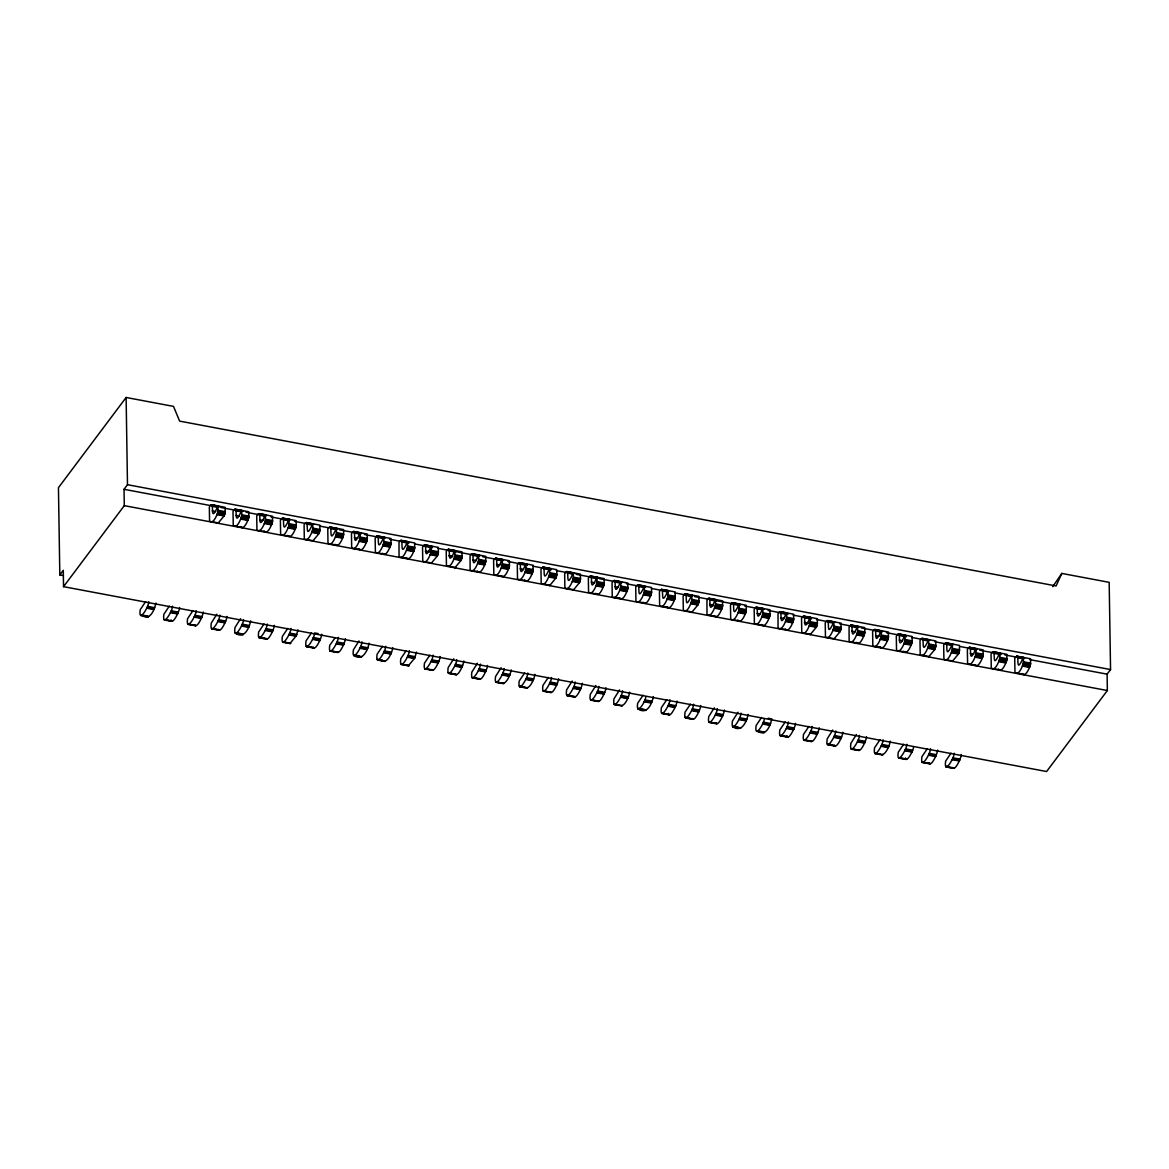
<?xml version="1.0" encoding="UTF-8"?>
<svg xmlns="http://www.w3.org/2000/svg" width="1169" height="1169" viewBox="0 0 1169 1169"><rect width="100%" height="100%" fill="white"/><g stroke="black" fill="none" stroke-linecap="round" stroke-linejoin="round"><path stroke-width="1.5" d="M218.048 511.101L218.018 505.972C208.433 527 215.87 496.942 209.339 507.025L209.558 520.746C212.963 525.319 217.405 514.594 218.048 511.101L225.164 512.431L224.083 515.938L217.975 523.288M225.164 512.431L225.12 507.317L211.531 504.701M241.749 515.558L241.705 510.429C232.12 531.442 239.557 501.399 233.026 511.467L233.245 525.188C236.649 529.776 241.092 519.051 241.749 515.558L248.851 516.888C248.193 520.38 243.751 531.106 240.346 526.532M248.851 516.888L248.807 511.774L235.217 509.143M265.436 520L265.392 514.886C255.821 535.899 263.244 505.856 256.712 515.924L256.932 529.645C260.336 534.233 264.778 523.507 265.436 520L272.538 521.345C271.88 524.837 267.438 535.563 264.033 530.989M272.538 521.345L272.494 516.23L258.904 513.6M289.123 524.457L289.079 519.343C279.508 540.356 286.931 510.312 280.399 520.38L280.618 534.101C284.023 538.675 288.465 527.95 289.123 524.457L296.225 525.802C295.582 529.294 291.125 540.02 287.72 535.446M296.225 525.802L296.181 520.673L282.591 518.057M312.81 528.914L312.766 523.8C303.195 544.812 310.618 514.769 304.086 524.837L304.305 538.558C307.71 543.132 312.152 532.406 312.81 528.914L319.911 530.258L318.83 533.751L312.737 541.101M319.911 530.258L319.868 525.129L306.293 522.514M336.497 533.371L336.453 528.256C326.882 549.269 334.305 519.211 327.773 529.294L327.992 543.015C331.397 547.589 335.839 536.863 336.497 533.371L343.598 534.701C342.955 538.208 338.513 548.933 335.094 544.345M343.598 534.701L343.569 529.586L329.979 526.971M360.184 537.828L360.14 532.699C350.568 553.726 358.006 523.668 351.46 533.751L351.679 547.472C355.084 552.046 359.541 541.32 360.184 537.828L367.285 539.157C366.642 542.65 362.2 553.375 358.795 548.802M367.285 539.157L367.256 534.043L353.666 531.427M383.87 542.284L383.827 537.155C374.255 558.183 381.693 528.125 375.161 538.193L375.366 551.914C378.771 556.502 383.227 545.777 383.87 542.284L390.987 543.614C390.329 547.107 385.887 557.832 382.482 553.258M390.987 543.614L390.943 538.5L377.353 535.884M407.557 546.727L407.528 541.612C398.088 562.727 405.175 532.684 398.994 542.577L399.053 556.371C402.457 560.959 406.914 550.234 407.557 546.727L414.674 548.071C414.016 551.563 409.574 562.289 406.169 557.715M414.674 548.071L414.63 542.957L401.04 540.326M431.244 551.183L431.215 546.069C421.629 567.082 429.067 537.039 422.535 547.107L422.754 560.828C426.159 565.416 430.601 554.691 431.244 551.183L438.36 552.528L437.279 556.02L431.171 563.385M438.36 552.528L438.317 547.399L424.727 544.783M454.931 555.64L454.902 550.526C445.316 571.539 452.754 541.495 446.222 551.563L446.441 565.285C449.846 569.858 454.288 559.133 454.931 555.64L462.047 556.985L460.966 560.477L454.858 567.842M462.047 556.985L462.003 551.856L448.414 549.24M478.632 560.097L478.589 554.983C469.149 576.098 476.251 546.055 470.055 555.947L470.128 569.741C473.533 574.315 477.975 563.59 478.632 560.097L485.734 561.427C485.077 564.934 480.634 575.659 477.23 571.071M485.734 561.427L485.69 556.312L472.101 553.697M502.319 564.554L502.275 559.44C492.704 580.452 500.127 550.394 493.596 560.477L493.815 574.198C497.22 578.772 501.662 568.046 502.319 564.554L509.421 565.884C508.763 569.391 504.321 580.116 500.916 575.528M509.421 565.884L509.377 560.769L495.788 558.154M526.006 569.011L525.962 563.882C516.391 584.909 523.814 554.851 517.283 564.934L517.502 578.655C520.906 583.229 525.349 572.503 526.006 569.011L533.108 570.34C532.465 573.833 528.008 584.558 524.603 579.985M533.108 570.34L533.064 565.226L519.474 562.61M549.693 573.468L549.649 568.339C540.078 589.351 547.501 559.308 540.969 569.376L541.189 583.097C544.593 587.686 549.035 576.96 549.693 573.468L556.795 574.797L555.713 578.304L549.62 585.654M556.795 574.797L556.751 569.683L543.176 567.067M573.38 577.91L573.336 572.795C563.765 593.808 571.188 563.765 564.656 573.833L564.875 587.554C568.28 592.142 572.722 581.417 573.38 577.91L580.482 579.254L579.4 582.761L573.307 590.111M580.482 579.254L580.452 574.14L566.863 571.509M597.067 582.367L597.023 577.252C587.452 598.265 594.889 568.222 588.343 578.29L588.562 592.011C591.967 596.585 596.424 585.859 597.067 582.367L604.168 583.711C603.525 587.203 599.083 597.929 595.679 593.355M604.168 583.711L604.139 578.582L590.55 575.966M620.754 586.823L620.71 581.709C611.139 602.722 618.576 572.678 612.045 582.746L612.249 596.468C615.654 601.041 620.111 590.316 620.754 586.823L627.87 588.168C627.212 591.66 622.77 602.386 619.365 597.797M627.87 588.168L627.826 583.039L614.236 580.423M644.44 591.28L644.411 586.166C634.825 607.179 642.263 577.121 635.731 587.203L635.936 600.924C639.341 605.498 643.798 594.773 644.44 591.28L651.557 592.61C650.899 596.117 646.457 606.843 643.052 602.254M651.557 592.61L651.513 587.496L637.923 584.88M668.127 595.737L668.098 590.608C658.512 611.635 665.95 581.577 659.418 591.66L659.637 605.381C663.042 609.955 667.484 599.229 668.127 595.737L675.244 597.067C674.586 600.559 670.144 611.285 666.739 606.711M675.244 597.067L675.2 591.952L661.61 589.337M691.814 600.194L691.785 595.065C682.199 616.092 689.637 586.034 683.105 596.117L683.324 609.823C686.729 614.412 691.171 603.686 691.814 600.194L698.93 601.524L697.849 605.031L691.741 612.381M698.93 601.524L698.887 596.409L685.297 593.794M715.516 604.651L715.472 599.522C706.032 620.637 713.134 590.593 706.938 600.486L707.011 614.28C710.416 618.869 714.858 608.143 715.516 604.651L722.617 605.98C721.96 609.473 717.518 620.198 714.113 615.625M722.617 605.98L722.574 600.866L708.984 598.236M739.203 609.093L739.159 603.978C729.588 624.991 737.011 594.948 730.479 605.016L730.698 618.737C734.103 623.325 738.545 612.6 739.203 609.093L746.304 610.437C745.647 613.93 741.204 624.655 737.8 620.081M746.304 610.437L746.26 605.308L732.671 602.693M762.889 613.55L762.846 608.435C753.274 629.448 760.698 599.405 754.166 609.473L754.385 623.194C757.79 627.768 762.232 617.042 762.889 613.55L769.991 614.894C769.348 618.386 764.891 629.112 761.487 624.524M769.991 614.894L769.947 609.765L756.358 607.149M786.576 618.006L786.532 612.892C777.107 634.007 784.194 603.964 778.013 613.857L778.072 627.651C781.476 632.224 785.919 621.499 786.576 618.006L793.678 619.351C793.035 622.843 788.578 633.569 785.173 628.98M793.678 619.351L793.634 614.222L780.059 611.606M810.263 622.463L810.219 617.349C800.648 638.362 808.071 608.304 801.539 618.386L801.759 632.108C805.163 636.681 809.606 625.956 810.263 622.463L817.365 623.793L816.283 627.3L810.19 634.65M817.365 623.793L817.336 618.679L803.746 616.063M833.95 626.92L833.906 621.791C824.335 642.818 831.773 612.761 825.226 622.843L825.446 636.564C828.85 641.138 833.307 630.412 833.95 626.92L841.052 628.25L839.985 631.757L833.877 639.107M841.052 628.25L841.022 623.135L827.433 620.52M857.637 631.377L857.593 626.248C848.168 647.363 855.255 617.32 849.074 627.212L849.132 641.007C852.537 645.595 856.994 634.869 857.637 631.377L864.753 632.707C864.096 636.199 859.653 646.925 856.249 642.351M864.753 632.707L864.709 627.592L851.12 624.977M881.324 635.819L881.294 630.705C871.709 651.717 879.146 621.674 872.615 631.742L872.819 645.463C876.224 650.052 880.681 639.326 881.324 635.819L888.44 637.163C887.782 640.656 883.34 651.381 879.936 646.808M888.44 637.163L888.396 632.049L874.807 629.419M905.011 640.276L904.981 635.162C895.396 656.174 902.833 626.131 896.302 636.199L896.521 649.92C899.925 654.494 904.368 643.768 905.011 640.276L912.127 641.62C911.469 645.113 907.027 655.838 903.622 651.265M912.127 641.62L912.083 636.491L898.493 633.876M928.697 644.733L928.668 639.618C919.082 660.631 926.52 630.588 919.988 640.656L920.208 654.377C923.612 658.951 928.054 648.225 928.697 644.733L935.814 646.077L934.732 649.569L928.624 656.92M935.814 646.077L935.77 640.948L922.18 638.332M952.399 649.19L952.355 644.075C942.769 665.088 950.207 635.03 943.675 645.113L943.894 658.834C947.299 663.408 951.741 652.682 952.399 649.19L959.501 650.519L958.419 654.026L952.326 661.376M959.501 650.519L959.457 645.405L945.867 642.789M976.086 653.646L976.042 648.532C966.471 669.545 973.894 639.487 967.362 649.569L967.581 663.291C970.986 667.864 975.428 657.139 976.086 653.646L983.187 654.976C982.53 658.468 978.088 669.194 974.683 664.62M983.187 654.976L983.144 649.862L969.554 647.246M999.773 658.103L999.729 652.974C990.158 674.002 997.581 643.944 991.049 654.026L991.268 667.733C994.673 672.321 999.115 661.596 999.773 658.103L1006.874 659.433C1006.231 662.925 1001.775 673.651 998.37 669.077M1006.874 659.433L1006.83 654.319L993.241 651.703M1023.459 662.56L1023.416 657.431C1013.844 678.444 1021.268 648.4 1014.736 658.468L1014.955 672.19C1018.36 676.778 1022.802 666.052 1023.459 662.56L1030.561 663.89C1029.918 667.382 1025.461 678.108 1022.057 673.534M1030.561 663.89L1030.517 658.775L1016.942 656.145M216.864 614.222L211.282 623.048C209.193 637.806 220.05 619.862 219.86 615.113M240.551 618.679L234.984 627.505C232.879 642.263 243.737 624.319 243.547 619.555M359 640.948L353.418 649.789C351.328 664.533 362.185 646.589 361.981 641.839M453.747 658.775L448.165 667.601C446.076 682.345 456.933 664.416 456.743 659.652M477.434 663.232L471.867 672.058C469.763 686.802 480.62 668.873 480.43 664.109M501.121 667.674L495.554 676.515C493.45 691.259 504.321 673.315 504.117 668.566M572.196 681.045L566.614 689.871C564.51 704.629 575.382 686.685 575.177 681.922M595.883 685.502L590.301 694.328C588.212 709.072 599.069 691.142 598.864 686.378M619.57 689.958L613.988 698.784C611.898 713.528 622.756 695.599 622.566 690.835M714.317 707.771L708.75 716.597C706.646 731.356 717.503 713.411 717.313 708.648M738.004 712.228L732.437 721.054C730.333 735.812 741.204 717.868 741 713.105M832.766 730.04L827.184 738.866C825.095 753.625 835.952 735.681 835.747 730.932M856.453 734.497L850.871 743.323C848.782 758.082 859.639 740.138 859.449 735.389M145.628 601.67L140.222 609.692C138.132 624.436 148.989 606.506 148.799 601.743M142.238 615.537C150.333 621.119 154.586 609.268 155.901 603.087M169.315 606.126L163.908 614.149C161.819 628.893 172.676 610.963 172.486 606.2M171.083 619.848C172.077 626.248 180.114 610.101 179.588 607.529M193.002 610.583L187.595 618.606C185.506 633.35 196.363 615.405 196.173 610.656M194.828 624.947C197.035 629.112 203.421 614.719 203.274 611.986M218.515 629.404C220.722 633.569 227.107 619.161 226.961 616.443M235.217 633.028C244.336 639.691 249.172 628.031 250.648 620.9M264.062 623.939L258.67 631.961C256.566 646.72 267.438 628.776 267.233 624.012M265.889 638.318C268.11 642.482 274.496 628.074 274.335 625.357M287.764 628.396L282.357 636.418C280.253 651.162 291.125 633.233 290.92 628.469M289.897 643.593L296.298 635.775L298.022 629.813M311.451 632.853L306.044 640.875C303.94 655.619 314.812 637.689 314.607 632.926L318.158 633.598M313.263 647.217C315.484 651.396 321.87 636.988 321.723 634.256M334.904 638.055L329.731 645.332C327.627 660.076 338.499 642.146 338.294 637.383M336.95 651.674C339.171 655.838 345.556 641.445 345.41 638.712M353.666 655.298C362.785 661.961 367.621 650.315 369.097 643.169M382.511 646.223L377.105 654.231C375.015 668.989 385.872 651.045 385.682 646.296M384.455 661.084C388.371 661.055 392.199 651.893 392.784 647.626M406.198 650.665L400.792 658.688C398.702 673.446 409.559 655.502 409.369 650.738M408.332 665.862L414.747 658.045L416.471 652.083M429.885 655.122L424.479 663.144C422.389 677.903 433.246 659.959 433.056 655.195M431.712 669.501C433.918 673.665 440.304 659.258 440.158 656.54M455.399 673.958C457.605 678.122 463.991 663.714 463.845 660.996M479.085 678.4C481.307 682.564 487.678 668.171 487.531 665.439M502.904 683.368C506.805 683.324 510.634 674.177 511.218 669.895M524.647 672.949L519.241 680.957C517.136 695.716 528.008 677.772 527.803 673.023M526.591 687.825C530.507 687.781 534.321 678.619 534.905 674.352M548.334 677.392L542.927 685.414C540.823 700.173 551.695 682.228 551.49 677.479M550.146 691.77C552.367 695.935 558.753 681.527 558.607 678.809M573.833 696.227C576.054 700.392 582.44 685.984 582.294 683.266M597.52 700.684C599.741 704.849 606.126 690.441 605.98 687.723M621.338 705.638C625.254 705.594 629.083 696.446 629.667 692.18M643.082 695.219L637.675 703.241C635.585 717.123 645.434 701.882 645.843 696.826M637.923 708.75C647.042 715.428 651.878 703.767 653.354 696.622M666.768 699.676L661.362 707.698C659.272 722.442 670.129 704.498 669.939 699.749M668.536 713.382C669.53 719.797 677.567 703.65 677.041 701.079M690.455 704.133L685.049 712.14C682.959 726.899 693.816 708.955 693.626 704.206M692.282 718.497C694.488 722.661 700.874 708.253 700.728 705.535M715.969 722.953C718.19 727.118 724.561 712.71 724.415 709.992M732.671 726.577C741.789 733.241 746.626 721.58 748.102 714.449M761.53 717.488L756.124 725.511C754.034 739.407 763.868 724.152 764.278 719.096M758.14 731.356C766.236 736.938 770.488 725.087 771.788 718.906L768.238 718.234M785.217 721.945L779.811 729.967C777.706 744.711 788.578 726.782 788.374 722.018M786.985 735.666C787.964 742.067 796.016 725.92 795.49 723.348M808.904 726.402L803.498 734.424C801.393 749.168 812.265 731.224 812.06 726.475M810.716 740.766C812.937 744.931 819.323 730.537 819.177 727.805M834.403 745.223C836.624 749.387 843.01 734.98 842.864 732.262M858.104 749.68C860.311 753.844 866.697 739.436 866.55 736.718M879.965 739.758L874.558 747.78C872.469 762.539 883.326 744.595 883.136 739.831M881.908 754.633C885.824 754.589 889.653 745.442 890.237 741.175M903.652 744.215L898.245 752.237C896.155 766.996 907.012 749.051 906.823 744.288M905.42 757.936C906.238 763.927 913.559 750.103 913.515 747.166M927.338 748.671L921.932 756.694C919.842 771.438 930.699 753.508 930.509 748.744M929.165 763.036C931.372 767.215 937.757 752.807 937.611 750.089M951.025 753.128L945.633 761.151C943.529 775.895 954.386 757.965 954.196 753.201M952.852 767.492C955.073 771.657 961.444 757.264 961.298 754.531M59.824 574.914L63.272 570.311L63.535 586.663L1046.591 771.525L1107.35 690.528L1107.101 674.162L1110.55 669.559L1109.176 582.337L1061.803 573.424L1056.089 585.947L179.631 421.118L173.494 406.388L126.12 397.475L58.45 487.678L59.824 574.914L63.404 575.586M1052.714 586.677L1061.803 573.424M63.535 586.663L124.294 505.651L124.031 489.3L127.479 484.697L126.12 397.475M218.062 506.44L219.202 506.966M241.749 510.882L242.889 511.423L235.787 510.093M312.81 524.253L313.833 524.282L305.708 522.923M336.497 528.709L337.52 528.739L329.395 527.365M360.184 533.166L361.338 533.707L354.222 532.363M383.87 537.623L385.025 538.149L377.908 536.819M431.259 546.522L432.267 546.566L425.165 545.222M454.946 550.979L455.954 551.008L447.829 549.649M478.632 555.436L479.772 555.976L472.671 554.632M502.319 559.893L503.459 560.433L496.357 559.089M549.693 568.792L550.716 568.835L543.6 567.491M573.38 573.248L574.403 573.292L566.278 571.919M597.067 577.705L598.221 578.246M620.754 582.162L621.908 582.703L614.792 581.358M668.96 590.783L662.049 589.775M691.829 595.532L692.837 595.562L684.713 594.188M715.516 599.975L716.655 600.515L709.554 599.186M739.203 604.431L740.342 604.972L733.241 603.642M762.889 608.888L764.029 609.429L756.928 608.085M810.263 617.802L811.286 617.831L803.161 616.458M833.95 622.259L834.973 622.288L826.848 620.914M857.637 626.701L858.791 627.242L851.675 625.912M881.324 631.158L882.478 631.698L875.362 630.369M928.712 640.071L929.72 640.101L922.619 638.771M952.399 644.528L953.407 644.557L946.305 643.228M976.086 648.985L977.226 649.526L970.124 648.181M999.773 653.442L1000.912 653.968L993.811 652.638M1023.459 657.884L1024.599 658.425L1017.498 657.095M127.479 484.697L1110.55 669.559M211.253 504.789L218.355 506.133M234.94 509.246L242.041 510.59M258.627 513.702C264.793 514.039 272.991 517.18 259.474 514.55M282.313 518.159L289.956 519.518M306 522.616L313.117 523.946M329.687 527.073L336.804 528.403M353.374 531.515L360.49 532.859M377.076 535.972L384.177 537.316M400.762 540.429L408.39 541.788M424.449 544.886L431.551 546.215M448.136 549.342L455.238 550.672M471.823 553.799L478.925 555.129M495.51 558.256L502.612 559.586M519.197 562.698L526.591 563.94L527.204 565.533M542.884 567.155L550 568.499M566.57 571.612L573.687 572.956M590.257 576.069L597.374 577.398M613.959 580.525L621.06 581.855M637.646 584.982C643.812 585.304 652.01 588.445 638.479 585.815M661.333 589.424L668.434 590.769M685.019 593.881L692.121 595.226M708.706 598.338L715.808 599.682M732.393 602.795L739.495 604.125M756.08 607.252L763.182 608.581M779.767 611.708L787.161 612.936L787.774 614.529M803.454 616.165L810.57 617.495M827.141 620.607L834.257 621.952M850.842 625.064L857.944 626.409M874.529 629.521L879.848 630.529M898.216 633.978L905.595 635.22L906.209 636.813M921.903 638.435L929.004 639.764M945.589 642.892L952.691 644.221M969.276 647.334L976.378 648.678M992.963 651.791L1000.065 653.135M1016.65 656.247L1023.766 657.592M211.969 505.125L219.071 506.469M234.633 509.552L242.757 510.926M258.334 514.009L266.459 515.383M283.03 518.495L290.146 519.825M353.082 531.822L361.206 533.196M376.769 536.279L384.893 537.652M400.456 540.736L406.812 541.773M471.516 554.091L479.641 555.465M495.218 558.548L503.342 559.922M518.904 563.005L527.029 564.379M589.965 576.375L598.09 577.749M613.652 580.832L621.776 582.191M637.339 585.274L645.463 586.648M708.399 598.645L716.524 600.018M732.101 603.102L740.225 604.475M755.788 607.559L763.912 608.917M780.483 612.045L787.599 613.374M850.535 625.371L858.66 626.745M874.222 629.828L882.347 631.202M898.932 634.314L906.033 635.658M968.984 647.641L977.109 649.014M992.671 652.097L1000.796 653.471M1016.358 656.554L1024.482 657.928M212.1 505.636L217.419 506.645M283.161 519.007L288.495 520M306.848 523.449L312.181 524.457M330.535 527.906L335.868 528.914M401.595 541.276L406.929 542.27M425.297 545.733L432.398 547.063M448.984 550.175L456.085 551.52M520.044 563.546L527.146 564.875M543.731 568.002L550.833 569.332M567.418 572.459L572.752 573.453M591.105 576.916L596.438 577.91M662.18 590.272L667.499 591.28M685.867 594.729L691.186 595.737M780.614 612.541L787.716 613.886M804.301 616.998L811.403 618.343M827.988 621.455L833.322 622.463M899.063 634.825L906.165 636.155M922.75 639.268L928.069 640.276M946.437 643.724L951.756 644.733M124.031 489.3L210.142 505.49M220.897 507.521L235.261 510.21M246.016 512.241L260.366 514.944M271.135 516.961L281.904 518.992M294.456 521.345L305.211 523.376M319.575 526.065L328.533 527.76M339.302 529.776L353.652 532.479M364.421 534.511L378.771 537.199M389.525 539.23L403.889 541.934M414.644 543.95L428.994 546.654M437.966 548.334L448.735 550.365M457.707 552.046L472.057 554.749M482.812 556.765L497.161 559.469M507.93 561.5L522.28 564.189M533.049 566.22L543.804 568.236M556.371 570.604L567.126 572.62M576.098 574.315L590.447 577.004M599.419 578.699L615.566 581.738M626.336 583.755L637.09 585.786M651.44 588.475L660.412 590.17M674.761 592.873L689.111 595.562M694.503 596.57L708.852 599.273M717.824 600.968L732.174 603.657M744.726 606.024L757.278 608.377M768.048 610.408L782.397 613.111M793.166 615.128L807.516 617.831M816.488 619.512L827.243 621.543M839.81 623.895L850.564 625.926M861.334 627.943L875.683 630.646M886.453 632.677L900.802 635.366M911.557 637.397L925.906 640.101M934.879 641.781L945.648 643.812M959.997 646.501L968.969 648.196M979.724 650.212L994.088 652.916M1004.843 654.932L1019.193 657.636M1029.962 659.667L1107.101 674.162M212.144 506.294L217.478 507.288M235.831 510.751L241.165 511.744M259.518 515.193L264.852 516.201M283.205 519.65L288.538 520.658M306.892 524.107L312.225 525.115M330.593 528.563L335.912 529.572M354.28 533.02L359.599 534.014M377.967 537.477L383.3 538.471M401.654 541.919L406.987 542.927M425.341 546.376L432.442 547.72M449.028 550.833L456.129 552.177M472.714 555.29L478.048 556.298M496.401 559.746L501.735 560.74M520.088 564.203L525.422 565.197M543.775 568.66L550.891 569.99M567.476 573.102L572.795 574.111M591.163 577.559L596.482 578.567M614.85 582.016L620.169 583.024M638.537 586.473L643.871 587.481M662.224 590.929L667.557 591.923M685.911 595.386L691.244 596.38M709.598 599.829L716.699 601.173M733.284 604.285L738.618 605.294M756.971 608.742L762.305 609.75M780.658 613.199L785.992 614.207M804.36 617.656L811.461 618.986M828.047 622.113L833.365 623.106M851.733 626.569L857.052 627.563M875.42 631.012L880.754 632.02M899.107 635.468L904.441 636.477M922.794 639.925L928.128 640.933M946.481 644.382L951.814 645.39M970.168 648.839L975.501 649.832M993.855 653.296L1000.971 654.625M1017.541 657.752L1022.875 658.746M218.077 510.342L225.193 511.671M241.778 514.798L248.88 516.128M265.465 519.255L272.567 520.585M289.152 523.697L296.254 525.042M312.839 528.154L319.941 529.499M336.526 532.611L343.628 533.955M360.213 537.068L367.314 538.398M383.9 541.525L391.001 542.854M407.586 545.981L414.703 547.311M431.273 550.424L438.39 551.768M454.96 554.88L462.076 556.225M478.662 559.337L485.763 560.682M502.349 563.794L509.45 565.124M526.035 568.251L533.137 569.581M549.722 572.708L556.824 574.037M573.409 577.165L580.511 578.494M597.096 581.607L604.198 582.951M620.783 586.064L627.885 587.408M644.47 590.52L651.586 591.865M668.157 594.977L675.273 596.307M691.843 599.434L698.96 600.764M715.545 603.891L722.647 605.221M739.232 608.348L746.333 609.677M762.919 612.79L770.02 614.134M786.605 617.247L793.707 618.591M810.292 621.703L817.394 623.033M833.979 626.16L841.081 627.49M857.666 630.617L864.768 631.947M881.353 635.074L888.469 636.404M905.04 639.516L912.156 640.86M928.727 643.973L935.843 645.317M952.428 648.43L959.53 649.774M976.115 652.886L983.217 654.216M999.802 657.343L1006.904 658.673M1023.489 661.8L1030.59 663.13M217.945 511.905L225.062 513.249M241.632 516.362L248.749 517.692M265.334 520.819L272.435 522.148M289.021 525.276L296.122 526.605M312.707 529.732L319.809 531.062M336.394 534.175L343.496 535.519M360.081 538.631L367.183 539.976M383.768 543.088L390.87 544.433M407.455 547.545L414.557 548.875M431.142 552.002L438.258 553.332M454.829 556.459L461.945 557.788M478.516 560.915L485.632 562.245M502.217 565.358L509.319 566.702M525.904 569.814L533.006 571.159M549.591 574.271L556.692 575.616M573.278 578.728L580.379 580.058M596.964 583.185L604.066 584.515M620.651 587.642L627.753 588.971M644.338 592.084L651.44 593.428M668.025 596.541L675.141 597.885M691.712 600.998L698.828 602.342M715.399 605.454L722.515 606.784M739.1 609.911L746.202 611.241M762.787 614.368L769.889 615.698M786.474 618.825L793.576 620.154M810.161 623.267L817.263 624.611M833.848 627.724L840.949 629.068M857.535 632.181L864.636 633.525M881.221 636.637L888.323 637.967M904.908 641.094L912.025 642.424M928.595 645.551L935.711 646.881M952.282 649.993L959.398 651.338M975.983 654.45L983.085 655.794M999.67 658.907L1006.772 660.251M1023.357 663.364L1030.459 664.693M212.217 510.926L215.768 511.598M235.904 515.383L239.455 516.04M259.591 519.84L263.142 520.497M354.353 537.652L357.904 538.324M425.414 551.008L428.965 551.68M449.101 555.465L452.651 556.137M472.787 559.922L476.338 560.594M496.474 564.379L500.025 565.051M520.161 568.835L523.712 569.508M591.236 582.191L594.787 582.863M614.923 586.648L618.474 587.32M709.671 604.475L713.222 605.133M757.044 613.374L760.595 614.046M780.731 617.831L784.297 618.503M804.433 622.288L807.984 622.96M851.806 631.202L855.357 631.859M875.493 635.658L879.044 636.316M899.18 640.101L902.731 640.773M970.241 653.471L973.792 654.143M425.458 551.666L429.023 552.338M449.144 556.123L452.71 556.795M709.729 605.118L713.28 605.79M804.477 622.945L808.027 623.603M217.77 512.723L224.886 514.053M241.472 517.166L248.573 518.51M265.158 521.622L272.26 522.967M288.845 526.079L295.947 527.424M312.532 530.536L319.634 531.866M336.219 534.993L343.321 536.323M359.906 539.45L367.008 540.779M383.593 543.892L390.694 545.236M407.28 548.349L414.396 549.693M430.966 552.805L438.083 554.15M454.653 557.262L461.77 558.592M478.355 561.719L485.456 563.049M502.042 566.176L509.143 567.506M525.729 570.633L532.83 571.962M549.415 575.075L556.517 576.419M573.102 579.532L580.204 580.876M596.789 583.989L603.891 585.333M620.476 588.445L627.578 589.775M644.163 592.902L651.279 594.232M667.85 597.359L674.966 598.689M691.537 601.801L698.653 603.146M715.238 606.258L722.34 607.602M738.925 610.715L746.027 612.059M762.612 615.172L769.713 616.501M786.299 619.628L793.4 620.958M809.985 624.085L817.087 625.415M833.672 628.542L840.774 629.872M857.359 632.984L864.461 634.329M881.046 637.441L888.162 638.785M904.733 641.898L911.849 643.242M928.42 646.355L935.536 647.684M952.121 650.812L959.223 652.141M975.808 655.268L982.91 656.598M999.495 659.711L1006.597 661.055M1023.182 664.167L1030.284 665.512M217.551 513.469L224.653 514.798M241.238 517.925L248.339 519.255M264.925 522.382L272.026 523.712M288.611 526.824L295.713 528.169M312.298 531.281L319.4 532.626M335.985 535.738L343.087 537.082M359.672 540.195L366.788 541.525M383.359 544.652L390.475 545.981M407.046 549.109L414.162 550.438M430.733 553.565L437.849 554.895M454.434 558.008L461.536 559.352M478.121 562.464L485.223 563.809M501.808 566.921L508.91 568.266M525.495 571.378L532.596 572.708M549.182 575.835L556.283 577.165M572.868 580.292L579.97 581.621M596.555 584.734L603.672 586.078M620.242 589.191L627.358 590.535M643.929 593.647L651.045 594.992M667.616 598.104L674.732 599.434M691.317 602.561L698.419 603.891M715.004 607.018L722.106 608.348M738.691 611.475L745.793 612.804M762.378 615.917L769.48 617.261M786.065 620.374L793.166 621.718M809.752 624.831L816.853 626.175M833.439 629.287L840.54 630.617M857.125 633.744L864.242 635.074M880.812 638.201L887.929 639.531M904.499 642.643L911.615 643.987M928.201 647.1L935.302 648.444M951.887 651.557L958.989 652.901M975.574 656.014L982.676 657.343M999.261 660.47L1006.363 661.8M1022.948 664.927L1030.05 666.257M217.273 514.112L224.375 515.441M240.96 518.568L248.062 519.898M264.647 523.025L271.749 524.355M288.334 527.467L295.45 528.812M312.021 531.924L319.137 533.269M335.708 536.381L342.824 537.725M359.394 540.838L366.511 542.168M383.096 545.295L390.198 546.624M406.783 549.751L413.884 551.081M430.47 554.194L437.571 555.538M454.156 558.65L461.258 559.995M477.843 563.107L484.945 564.452M501.53 567.564L508.632 568.894M525.217 572.021L532.333 573.351M548.904 576.478L556.02 577.807M572.591 580.935L579.707 582.264M596.278 585.377L603.394 586.721M619.979 589.834L627.081 591.178M643.666 594.29L650.768 595.635M667.353 598.747L674.455 600.077M691.04 603.204L698.141 604.534M714.727 607.661L721.828 608.991M738.413 612.118L745.515 613.447M762.1 616.56L769.202 617.904M785.787 621.017L792.903 622.361M809.474 625.473L816.59 626.803M833.161 629.93L840.277 631.26M856.862 634.387L863.964 635.717M880.549 638.844L887.651 640.174M904.236 643.286L911.338 644.63M927.923 647.743L935.025 649.087M951.61 652.2L958.712 653.544M975.297 656.657L982.398 657.986M998.984 661.113L1006.085 662.443M1022.67 665.57L1029.787 666.9M216.981 514.594L224.083 515.938M240.668 519.051L247.77 520.395M264.355 523.507L271.456 524.852M288.042 527.964L295.143 529.294M311.728 532.421L318.83 533.751M335.415 536.878L342.517 538.208M359.102 541.32L366.218 542.664M382.789 545.777L389.905 547.121M406.476 550.234L413.592 551.578M430.163 554.691L437.279 556.02M453.864 559.147L460.966 560.477M477.551 563.604L484.653 564.934M501.238 568.061L508.34 569.391M524.925 572.503L532.027 573.847M548.612 576.96L555.713 578.304M572.299 581.417L579.4 582.761M595.985 585.874L603.102 587.203M619.672 590.33L626.789 591.66M643.359 594.787L650.475 596.117M667.046 599.229L674.162 600.574M690.747 603.686L697.849 605.031M714.434 608.143L721.536 609.487M738.121 612.6L745.223 613.93M761.808 617.057L768.91 618.386M785.495 621.513L792.597 622.843M809.182 625.97L816.283 627.3M832.869 630.412L839.985 631.757M856.556 634.869L863.672 636.214M880.242 639.326L887.359 640.67M903.929 643.783L911.046 645.113M927.631 648.24L934.732 649.569M951.318 652.697L958.419 654.026M975.004 657.153L982.106 658.483M998.691 661.596L1005.793 662.94M1022.378 666.052L1029.48 667.397M211.691 521.652L218.793 522.981M235.378 526.108L242.48 527.438M259.065 530.565L266.167 531.895M282.752 535.022L289.854 536.352M306.439 539.464L313.54 540.809M330.126 543.921L337.227 545.265M353.812 548.378L360.929 549.722M377.499 552.835L384.616 554.164M401.186 557.292L408.302 558.621M424.888 561.748L431.989 563.078M448.575 566.191L455.676 567.535M472.261 570.647L479.363 571.992M495.948 575.104L503.05 576.449M519.635 579.561L526.737 580.891M543.322 584.018L550.424 585.348M567.009 588.475L574.111 589.804M590.696 592.931L597.812 594.261M614.383 597.374L621.499 598.718M638.069 601.83L645.186 603.175M661.771 606.287L668.873 607.632M685.458 610.744L692.559 612.074M709.145 615.201L716.246 616.531M732.831 619.658L739.933 620.987M756.518 624.1L763.62 625.444M780.205 628.557L787.307 629.901M803.892 633.013L810.994 634.358M827.579 637.47L834.695 638.8M851.266 641.927L858.382 643.257M874.953 646.384L882.069 647.714M898.654 650.841L905.756 652.17M922.341 655.283L929.443 656.627M946.028 659.74L953.13 661.084M969.715 664.197L976.816 665.541M993.402 668.653L1000.503 669.983M1017.088 673.11L1024.19 674.44M124.294 505.651L1107.35 690.528M147.557 606.36L154.673 607.705M171.244 610.817L178.36 612.147M194.945 615.274L202.047 616.604M218.632 619.731L225.734 621.06M242.319 624.188L249.421 625.517M266.006 628.63L273.108 629.974M289.693 633.087L296.794 634.431M313.38 637.543L320.481 638.888M337.067 642L344.168 643.33M360.753 646.457L367.87 647.787M384.44 650.914L391.557 652.244M408.127 655.356L415.243 656.7M431.814 659.813L438.93 661.157M455.515 664.27L462.617 665.614M479.202 668.726L486.304 670.056M502.889 673.183L509.991 674.513M526.576 677.64L533.678 678.97M550.263 682.097L557.365 683.427M573.95 686.539L581.051 687.883M597.637 690.996L604.753 692.34M621.323 695.453L628.44 696.797M645.01 699.91L652.127 701.239M668.697 704.366L675.814 705.696M692.399 708.823L699.5 710.153M716.086 713.28L723.187 714.61M739.772 717.722L746.874 719.067M763.459 722.179L770.561 723.523M787.146 726.636L794.248 727.98M810.833 731.093L817.935 732.422M834.52 735.549L841.636 736.879M858.207 740.006L865.323 741.336M881.894 744.448L889.01 745.793M905.58 748.905L912.697 750.25M929.282 753.362L936.384 754.706M952.969 757.819L960.07 759.149M147.338 607.091L154.44 608.421M171.025 611.548L178.126 612.877M194.712 616.005L201.813 617.334M218.398 620.461L225.5 621.791M242.085 624.904L249.187 626.248M265.772 629.36L272.874 630.705M289.459 633.817L296.575 635.162M313.146 638.274L320.262 639.604M336.833 642.731L343.949 644.061M360.534 647.188L367.636 648.517M384.221 651.644L391.323 652.974M407.908 656.087L415.01 657.431M431.595 660.543L438.696 661.888M455.282 665L462.383 666.345M478.969 669.457L486.07 670.787M502.655 673.914L509.757 675.244M526.342 678.371L533.459 679.7M550.029 682.813L557.145 684.157M573.716 687.27L580.832 688.614M597.417 691.727L604.519 693.071M621.104 696.183L628.206 697.513M644.791 700.64L651.893 701.97M668.478 705.097L675.58 706.427M692.165 709.554L699.267 710.884M715.852 713.996L722.953 715.34M739.539 718.453L746.64 719.797M763.225 722.91L770.342 724.254M786.912 727.366L794.029 728.696M810.599 731.823L817.716 733.153M834.301 736.28L841.402 737.61M857.988 740.722L865.089 742.067M881.674 745.179L888.776 746.523M905.361 749.636L912.463 750.98M929.048 754.093L936.15 755.422M952.735 758.549L959.837 759.879M147.06 607.719L154.176 609.049M170.747 612.176L177.863 613.506M194.434 616.618L201.55 617.963M218.135 621.075L225.237 622.419M241.822 625.532L248.924 626.876M265.509 629.989L272.611 631.318M289.196 634.446L296.298 635.775M312.883 638.902L319.985 640.232M336.57 643.345L343.671 644.689M360.257 647.801L367.373 649.146M383.943 652.258L391.06 653.603M407.63 656.715L414.747 658.045M431.317 661.172L438.433 662.502M455.019 665.629L462.12 666.958M478.706 670.085L485.807 671.415M502.392 674.528L509.494 675.872M526.079 678.984L533.181 680.329M549.766 683.441L556.868 684.786M573.453 687.898L580.555 689.228M597.14 692.355L604.256 693.685M620.827 696.812L627.943 698.141M644.514 701.254L651.63 702.598M668.2 705.711L675.317 707.055M691.902 710.168L699.004 711.512M715.589 714.624L722.69 715.954M739.276 719.081L746.377 720.411M762.962 723.538L770.064 724.868M786.649 727.995L793.751 729.324M810.336 732.437L817.438 733.781M834.023 736.894L841.139 738.238M857.71 741.351L864.826 742.695M881.397 745.807L888.513 747.137M905.084 750.264L912.2 751.594M928.785 754.721L935.887 756.051M952.472 759.163L959.574 760.508M146.768 608.187L153.884 609.531M170.469 612.644L177.571 613.988M194.156 617.1L201.258 618.43M217.843 621.557L224.945 622.887M241.53 626.014L248.632 627.344M265.217 630.471L272.319 631.801M288.904 634.913L296.005 636.257M312.591 639.37L319.692 640.714M336.277 643.827L343.394 645.171M359.964 648.284L367.081 649.613M383.651 652.74L390.767 654.07M407.353 657.197L414.454 658.527M431.04 661.639L438.141 662.984M454.726 666.096L461.828 667.441M478.413 670.553L485.515 671.897M502.1 675.01L509.202 676.34M525.787 679.467L532.889 680.796M549.474 683.923L556.576 685.253M573.161 688.38L580.277 689.71M596.848 692.822L603.964 694.167M620.534 697.279L627.651 698.624M644.236 701.736L651.338 703.08M667.923 706.193L675.024 707.523M691.61 710.65L698.711 711.979M715.296 715.107L722.398 716.436M738.983 719.549L746.085 720.893M762.67 724.006L769.772 725.35M786.357 728.462L793.459 729.807M810.044 732.919L817.16 734.249M833.731 737.376L840.847 738.706M857.418 741.833L864.534 743.163M881.119 746.29L888.221 747.619M904.806 750.732L911.908 752.076M928.493 755.189L935.595 756.533M952.18 759.645L959.281 760.99M143.889 615.376L147.455 616.034M236.869 632.853L240.419 633.525M258.787 636.973L264.106 637.982M353.535 654.801L358.868 655.794M377.222 659.258L382.555 660.251M448.297 672.613L451.848 673.286M519.357 685.984L524.691 686.977M566.731 694.883L570.282 695.555M637.792 708.253L644.908 709.583M685.18 717.167L688.731 717.824M732.554 726.066L737.873 727.074M759.792 731.195L763.342 731.867M827.301 743.893L830.852 744.551M945.75 766.163L949.301 766.835M141.478 615.245L148.595 616.574M165.18 619.702L172.281 621.031M188.867 624.158L195.968 625.488M212.553 628.601L219.655 629.945M236.24 633.057L243.342 634.402M259.927 637.514L267.029 638.858M283.614 641.971L290.716 643.301M307.301 646.428L314.417 647.758M330.988 650.885L338.104 652.214M354.675 655.341L361.791 656.671M378.361 659.784L385.478 661.128M402.063 664.24L409.165 665.585M425.75 668.697L432.851 670.042M449.437 673.154L456.538 674.484M473.124 677.611L480.225 678.941M496.81 682.068L503.912 683.397M520.497 686.51L527.599 687.854M544.184 690.967L551.3 692.311M567.871 695.423L574.987 696.768M591.558 699.88L598.674 701.21M615.245 704.337L622.361 705.667M638.946 708.794L646.048 710.124M662.633 713.251L669.735 714.58M686.32 717.693L693.422 719.037M710.007 722.15L717.108 723.494M733.694 726.607L740.795 727.951M757.38 731.063L764.482 732.393M781.067 735.52L788.184 736.85M804.754 739.977L811.87 741.307M828.441 744.419L835.557 745.764M852.128 748.876L859.244 750.22M875.829 753.333L882.931 754.677M899.516 757.79L906.618 759.119M923.203 762.246L930.305 763.576M946.89 766.703L953.992 768.033M164.157 619.658L171.258 621.002M187.844 624.114L194.945 625.459M211.531 628.571L218.632 629.916M258.904 637.485L264.238 638.479M284.374 642.263L289.707 643.271M306.293 646.384L313.394 647.728M329.979 650.841L337.081 652.185M377.353 659.754L382.687 660.763M402.808 664.547L408.142 665.541M424.727 668.668L431.829 669.998M448.414 673.125L455.515 674.455M472.101 677.567L479.217 678.911M495.788 682.024L501.121 683.032M519.474 686.481L524.808 687.489M543.176 690.937L550.278 692.267M566.863 695.394L573.964 696.724M590.55 699.851L597.651 701.181M614.236 704.293L619.57 705.302M663.393 713.543L668.712 714.551M685.297 717.664L692.399 718.993M708.984 722.121L716.1 723.45M780.059 735.476L787.161 736.821M803.746 739.933L810.848 741.278M827.433 744.39L834.534 745.734M851.12 748.847L858.221 750.177M874.807 753.304L880.14 754.297M898.493 757.76L905.595 759.09M922.18 762.217L929.282 763.547M945.867 766.659L952.983 768.004M140.66 615.522L148.288 616.881M164.347 619.979L171.975 621.338M188.034 624.436L195.676 625.795M211.721 628.893L219.363 630.252M235.407 633.35L243.05 634.709M259.094 637.806L266.737 639.151M282.796 642.263L290.423 643.608M306.483 646.705L314.11 648.064M330.169 651.162L337.797 652.521M353.856 655.619L361.484 656.978M377.543 660.076L385.171 661.435M401.23 664.533L408.858 665.877M424.917 668.989L432.559 670.334M448.604 673.446L456.246 674.791M472.291 677.888L479.933 679.247M495.977 682.345L503.62 683.704M519.679 686.802L527.307 688.161M543.366 691.259L550.994 692.618M567.053 695.716L574.68 697.06M590.74 700.173L598.367 701.517M614.426 704.615L622.054 705.974M638.113 709.072L645.741 710.431M661.8 713.528L669.442 714.887M685.487 717.985L693.129 719.344M709.174 722.442L716.816 723.801M732.861 726.899L740.503 728.243M756.562 731.356L764.19 732.7M780.249 735.798L787.877 737.157M803.936 740.255L811.564 741.614M827.623 744.711L835.25 746.07M851.31 749.168L858.937 750.527M874.996 753.625L882.624 754.969M898.683 758.082L906.326 759.426M922.37 762.524L930.013 763.883M946.057 766.981L953.699 768.34M408.58 542.109L408.755 543.264"/></g></svg>
